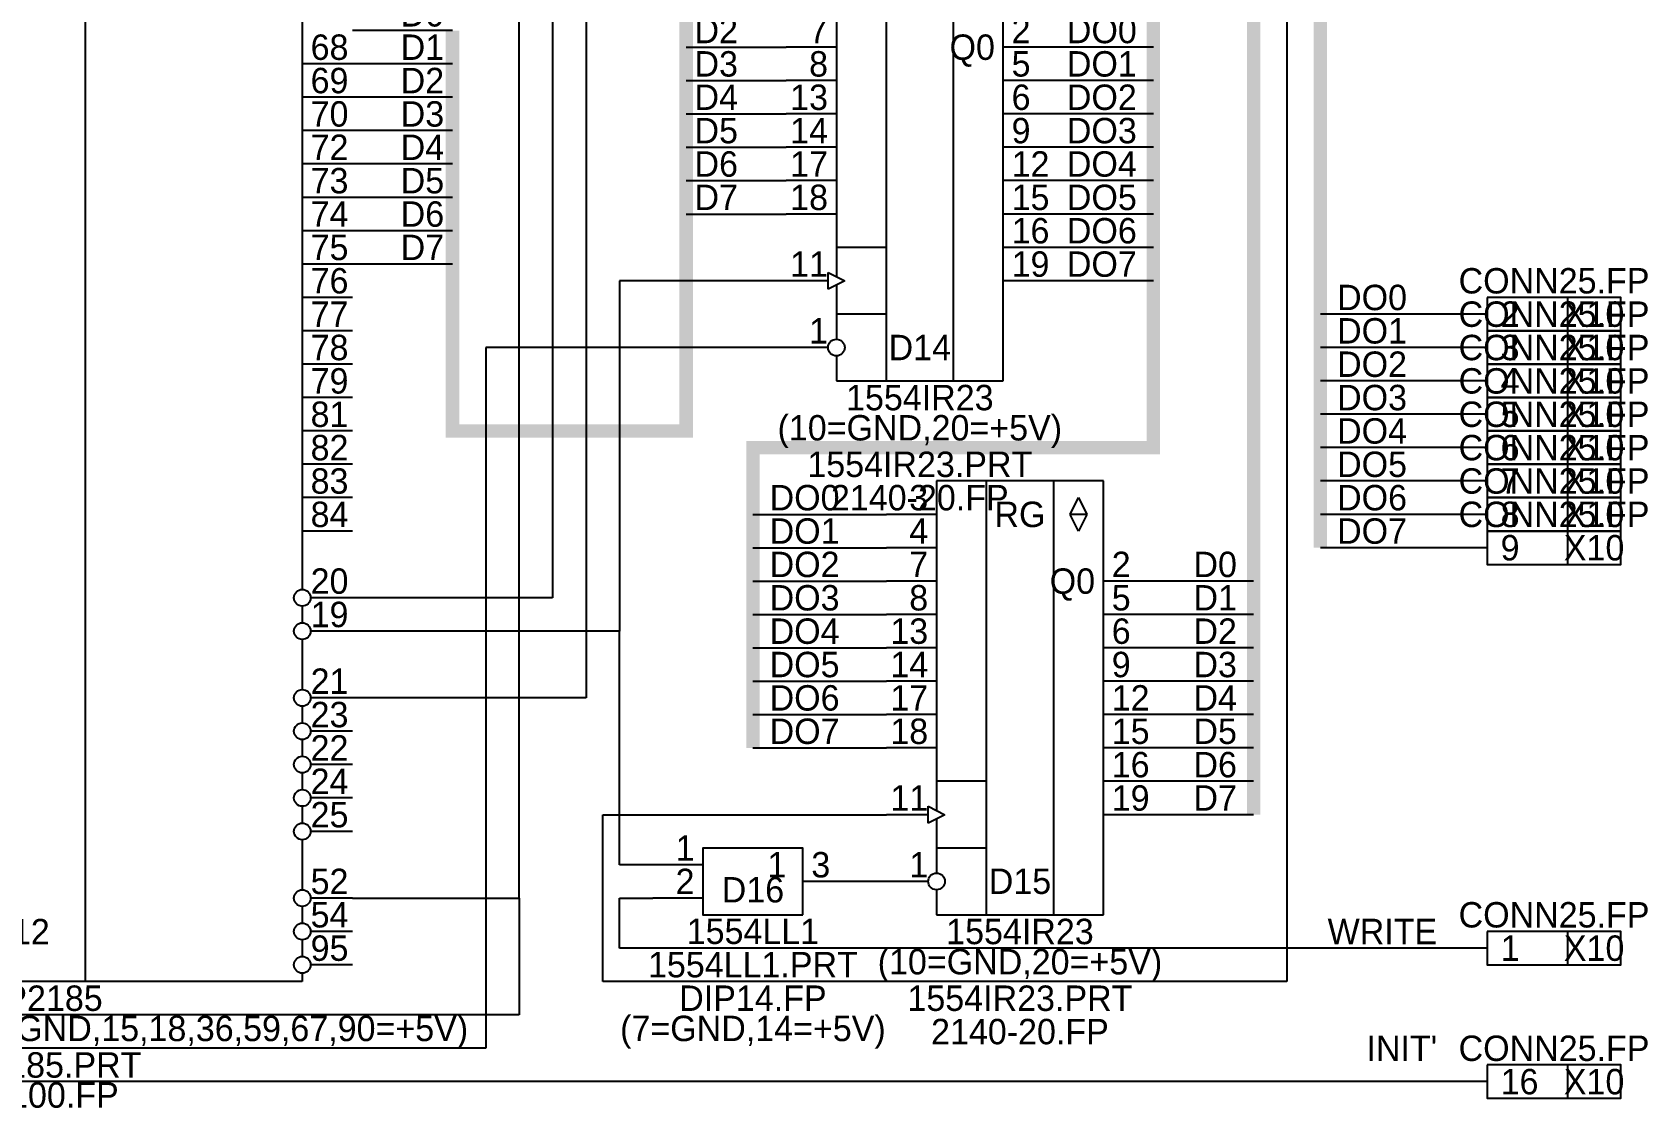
# Model space of a CAD drawing. Extents: x -58.7 to 9.4, y -27 to 10.4.
# Drawn here: x -14.79 to 9.4, y -27 to -10.78 of the extents above; entities that cross this region are included whole.
import ezdxf
from ezdxf.enums import TextEntityAlignment as Align

# ---------------------------------------------------------------- set-up
doc = ezdxf.new("R2010")
doc.units = 0
doc.layers.get('0').update_dxf_attribs({"color": 1, "linetype": 'CONTINUOUS'})
for name, color, linetype in [('ATTR', 6, 'CONTINUOUS'), ('BUS', 1, 'CONTINUOUS'), ('DEVICE', 5, 'CONTINUOUS'), ('GATE', 2, 'CONTINUOUS'), ('NETNAM', 4, 'CONTINUOUS'), ('PINNAM', 6, 'CONTINUOUS'), ('PINNUM', 1, 'CONTINUOUS'), ('REFDES', 2, 'CONTINUOUS'), ('WIRES', 1, 'CONTINUOUS')]:
    doc.layers.add(name, color=color, linetype=linetype)

# ---------------------------------------------------------------- blocks, each defined once
blk = doc.blocks.new('DO2')
at = {"layer": 'WIRES', "linetype": 'CONTINUOUS'}
for p, q in [((2, -12), (0.5, -12)), ((6.5, -16), (4.5, -16)), ((-4, -19), (-2, -19))]:
    blk.add_line(p, q, dxfattribs=at)
at = {"flags": 9}
blk.add_attdef('OBJECT', (0, 0), '', height=0.025, dxfattribs=at)
at = {"layer": 'NETNAM'}
blk.add_text('DO2', height=0.381, dxfattribs=at).set_placement((1.75, -11.75), align=Align.MIDDLE_RIGHT)
for p in [(4.75, -15.75), (-3.75, -18.75)]:
    blk.add_text('DO2', height=0.381, dxfattribs=at).set_placement(p, align=Align.MIDDLE_LEFT)
blk = doc.blocks.new('DO3')
at = {"layer": 'WIRES', "linetype": 'CONTINUOUS'}
for p, q in [((2, -12.5), (0.5, -12.5)), ((6.5, -16.5), (4.5, -16.5)), ((-4, -19.5), (-2, -19.5))]:
    blk.add_line(p, q, dxfattribs=at)
at = {"flags": 9}
blk.add_attdef('OBJECT', (0, 0), '', height=0.025, dxfattribs=at)
at = {"layer": 'NETNAM'}
blk.add_text('DO3', height=0.381, dxfattribs=at).set_placement((1.75, -12.25), align=Align.MIDDLE_RIGHT)
for p in [(4.75, -16.25), (-3.75, -19.25)]:
    blk.add_text('DO3', height=0.381, dxfattribs=at).set_placement(p, align=Align.MIDDLE_LEFT)
blk = doc.blocks.new('DO1')
at = {"layer": 'WIRES', "linetype": 'CONTINUOUS'}
for p, q in [((2, -11.5), (0.5, -11.5)), ((6.5, -15.5), (4.5, -15.5)), ((-4, -18.5), (-2, -18.5))]:
    blk.add_line(p, q, dxfattribs=at)
at = {"flags": 9}
blk.add_attdef('OBJECT', (0, 0), '', height=0.025, dxfattribs=at)
at = {"layer": 'NETNAM'}
blk.add_text('DO1', height=0.381, dxfattribs=at).set_placement((1.75, -11.25), align=Align.MIDDLE_RIGHT)
for p in [(4.75, -15.25), (-3.75, -18.25)]:
    blk.add_text('DO1', height=0.381, dxfattribs=at).set_placement(p, align=Align.MIDDLE_LEFT)
blk = doc.blocks.new('UN00000148')
at = {"layer": 'WIRES', "linetype": 'CONTINUOUS'}
for p, q in [((-27, -12.75), (-27, -8.25)), ((-27, -8.25), (-20, -8.25)), ((-26, -12.75), (-27, -12.75)), ((-27, -18.75), (-27, -12.75)), ((-3.5, -15.5), (-8, -15.5)), ((-8, -15.5), (-8, -26)), ((-22, -18.75), (-27, -18.75)), ((-22, -26), (-22, -18.75)), ((-8, -26), (-22, -26))]:
    blk.add_line(p, q, dxfattribs=at)
at = {"flags": 9}
blk.add_attdef('OBJECT', (0, 0), '', height=0.025, dxfattribs=at)
blk = doc.blocks.new('UN00000167')
at = {"layer": 'WIRES', "linetype": 'CONTINUOUS'}
blk.add_line((-2, -23.5), (-2.5, -23.5), dxfattribs=at)
at = {"flags": 9}
blk.add_attdef('OBJECT', (0, 0), '', height=0.025, dxfattribs=at)
blk = doc.blocks.new('D1')
at = {"layer": 'WIRES', "linetype": 'CONTINUOUS'}
for p, q in [((3.5, -0.75), (2.25, -0.75)), ((-5, -10.5), (-3.5, -10.5)), ((-8.5, -11.25), (-10, -11.25)), ((3.5, -19.5), (2, -19.5))]:
    blk.add_line(p, q, dxfattribs=at)
at = {"flags": 9}
blk.add_attdef('OBJECT', (0, 0), '', height=0.025, dxfattribs=at)
at = {"layer": 'NETNAM'}
for p in [(3.375, -0.5), (-8.625, -11), (3.25, -19.25)]:
    blk.add_text('D1', height=0.381, dxfattribs=at).set_placement(p, align=Align.MIDDLE_RIGHT)
blk.add_text('D1', height=0.381, dxfattribs=at).set_placement((-4.875, -10.25), align=Align.MIDDLE_LEFT)
blk = doc.blocks.new('INIT_')
at = {"layer": 'WIRES', "linetype": 'CONTINUOUS'}
blk.add_line((6.5, -26.5), (-26.75, -26.5), dxfattribs=at)
at = {"flags": 9}
blk.add_attdef('OBJECT', (0, 0), '', height=0.025, dxfattribs=at)
at = {"layer": 'NETNAM'}
blk.add_text("INIT'", height=0.381, dxfattribs=at).set_placement((6.25, -26), align=Align.MIDDLE_RIGHT)
blk = doc.blocks.new('DO7')
at = {"layer": 'WIRES', "linetype": 'CONTINUOUS'}
for p, q in [((2, -14.5), (0.5, -14.5)), ((6.5, -18.5), (4.5, -18.5)), ((-4, -21.5), (-2, -21.5))]:
    blk.add_line(p, q, dxfattribs=at)
at = {"flags": 9}
blk.add_attdef('OBJECT', (0, 0), '', height=0.025, dxfattribs=at)
at = {"layer": 'NETNAM'}
blk.add_text('DO7', height=0.381, dxfattribs=at).set_placement((1.75, -14.25), align=Align.MIDDLE_RIGHT)
for p in [(4.75, -18.25), (-3.75, -21.25)]:
    blk.add_text('DO7', height=0.381, dxfattribs=at).set_placement(p, align=Align.MIDDLE_LEFT)
blk = doc.blocks.new('DO6')
at = {"layer": 'WIRES', "linetype": 'CONTINUOUS'}
for p, q in [((2, -14), (0.5, -14)), ((6.5, -18), (4.5, -18)), ((-4, -21), (-2, -21))]:
    blk.add_line(p, q, dxfattribs=at)
at = {"flags": 9}
blk.add_attdef('OBJECT', (0, 0), '', height=0.025, dxfattribs=at)
at = {"layer": 'NETNAM'}
blk.add_text('DO6', height=0.381, dxfattribs=at).set_placement((1.75, -13.75), align=Align.MIDDLE_RIGHT)
for p in [(4.75, -17.75), (-3.75, -20.75)]:
    blk.add_text('DO6', height=0.381, dxfattribs=at).set_placement(p, align=Align.MIDDLE_LEFT)
blk = doc.blocks.new('DO5')
at = {"layer": 'WIRES', "linetype": 'CONTINUOUS'}
for p, q in [((2, -13.5), (0.5, -13.5)), ((6.5, -17.5), (4.5, -17.5)), ((-4, -20.5), (-2, -20.5))]:
    blk.add_line(p, q, dxfattribs=at)
at = {"flags": 9}
blk.add_attdef('OBJECT', (0, 0), '', height=0.025, dxfattribs=at)
at = {"layer": 'NETNAM'}
blk.add_text('DO5', height=0.381, dxfattribs=at).set_placement((1.75, -13.25), align=Align.MIDDLE_RIGHT)
for p in [(4.75, -17.25), (-3.75, -20.25)]:
    blk.add_text('DO5', height=0.381, dxfattribs=at).set_placement(p, align=Align.MIDDLE_LEFT)
blk = doc.blocks.new('DO4')
at = {"layer": 'WIRES', "linetype": 'CONTINUOUS'}
for p, q in [((2, -13), (0.5, -13)), ((6.5, -17), (4.5, -17)), ((-4, -20), (-2, -20))]:
    blk.add_line(p, q, dxfattribs=at)
at = {"flags": 9}
blk.add_attdef('OBJECT', (0, 0), '', height=0.025, dxfattribs=at)
at = {"layer": 'NETNAM'}
blk.add_text('DO4', height=0.381, dxfattribs=at).set_placement((1.75, -12.75), align=Align.MIDDLE_RIGHT)
for p in [(4.75, -16.75), (-3.75, -19.75)]:
    blk.add_text('DO4', height=0.381, dxfattribs=at).set_placement(p, align=Align.MIDDLE_LEFT)
blk = doc.blocks.new('D0')
at = {"layer": 'WIRES', "linetype": 'CONTINUOUS'}
for p, q in [((3.5, -0.25), (2.25, -0.25)), ((-5, -10), (-3.5, -10)), ((-8.5, -10.75), (-10, -10.75)), ((3.5, -19), (2, -19))]:
    blk.add_line(p, q, dxfattribs=at)
at = {"flags": 9}
blk.add_attdef('OBJECT', (0, 0), '', height=0.025, dxfattribs=at)
at = {"layer": 'NETNAM'}
for p in [(3.375, 0), (-8.625, -10.5), (3.25, -18.75)]:
    blk.add_text('D0', height=0.381, dxfattribs=at).set_placement(p, align=Align.MIDDLE_RIGHT)
blk.add_text('D0', height=0.381, dxfattribs=at).set_placement((-4.875, -9.75), align=Align.MIDDLE_LEFT)
blk = doc.blocks.new('WRITE')
at = {"layer": 'WIRES', "linetype": 'CONTINUOUS'}
for p, q in [((-6, -24.5), (-6, -23.75)), ((-6, -23.75), (-5.5, -23.75)), ((6.5, -24.5), (-6, -24.5))]:
    blk.add_line(p, q, dxfattribs=at)
at = {"flags": 9}
blk.add_attdef('OBJECT', (0, 0), '', height=0.025, dxfattribs=at)
at = {"layer": 'NETNAM'}
blk.add_text('WRITE', height=0.381, dxfattribs=at).set_placement((6.25, -24.25), align=Align.MIDDLE_RIGHT)
blk = doc.blocks.new('UN00000041')
at = {"layer": 'WIRES', "linetype": 'CONTINUOUS'}
for p, q in [((-20.5, -6.25), (-20.5, -3.25)), ((-20.5, -3.25), (-20, -3.25)), ((-20, -6.25), (-20.5, -6.25)), ((-20.5, -17.75), (-20.5, -6.25)), ((-7.5, -23.75), (-7.5, -6.25)), ((-7.5, -6.25), (-4.25, -6.25)), ((-28, -17.25), (-27.5, -17.25)), ((-27.5, -17.25), (-27.5, -17.75)), ((-27.5, -17.75), (-20.5, -17.75)), ((-20.5, -18.75), (-20.5, -17.75)), ((-20, -18.75), (-20.5, -18.75)), ((-20.5, -25.5), (-20.5, -18.75)), ((-10, -23.75), (-7.5, -23.75)), ((-7.5, -23.75), (-7.5, -25.5)), ((-7.5, -25.5), (-20.5, -25.5))]:
    blk.add_line(p, q, dxfattribs=at)
at = {"flags": 9}
blk.add_attdef('OBJECT', (0, 0), '', height=0.025, dxfattribs=at)
blk = doc.blocks.new('UN00000157')
at = {"layer": 'WIRES', "linetype": 'CONTINUOUS'}
for p, q in [((-3.5, -14.5), (-6, -14.5)), ((-6, -14.5), (-6, -19.75)), ((-6, -19.75), (-10, -19.75)), ((-6, -23.25), (-6, -19.75)), ((-5.5, -23.25), (-6, -23.25))]:
    blk.add_line(p, q, dxfattribs=at)
at = {"flags": 9}
blk.add_attdef('OBJECT', (0, 0), '', height=0.025, dxfattribs=at)
blk = doc.blocks.new('UN00000017')
at = {"layer": 'WIRES', "linetype": 'CONTINUOUS'}
for p, q in [((-4.25, -7.25), (-6.5, -7.25)), ((-6.5, -7.25), (-6.5, -20.75)), ((-6.5, -20.75), (-10, -20.75))]:
    blk.add_line(p, q, dxfattribs=at)
at = {"flags": 9}
blk.add_attdef('OBJECT', (0, 0), '', height=0.025, dxfattribs=at)
blk = doc.blocks.new('D3')
at = {"layer": 'WIRES', "linetype": 'CONTINUOUS'}
for p, q in [((3.5, -1.75), (2.25, -1.75)), ((-5, -11.5), (-3.5, -11.5)), ((-8.5, -12.25), (-10, -12.25)), ((3.5, -20.5), (2, -20.5))]:
    blk.add_line(p, q, dxfattribs=at)
at = {"flags": 9}
blk.add_attdef('OBJECT', (0, 0), '', height=0.025, dxfattribs=at)
at = {"layer": 'NETNAM'}
for p in [(3.375, -1.5), (-8.625, -12), (3.25, -20.25)]:
    blk.add_text('D3', height=0.381, dxfattribs=at).set_placement(p, align=Align.MIDDLE_RIGHT)
blk.add_text('D3', height=0.381, dxfattribs=at).set_placement((-4.875, -11.25), align=Align.MIDDLE_LEFT)
blk = doc.blocks.new('UN00000000')
at = {"layer": 'WIRES', "linetype": 'CONTINUOUS'}
for p, q in [((-4.25, -6.75), (-7, -6.75)), ((-7, -6.75), (-7, -19.25)), ((-7, -19.25), (-10, -19.25))]:
    blk.add_line(p, q, dxfattribs=at)
at = {"flags": 9}
blk.add_attdef('OBJECT', (0, 0), '', height=0.025, dxfattribs=at)
blk = doc.blocks.new('D2')
at = {"layer": 'WIRES', "linetype": 'CONTINUOUS'}
for p, q in [((3.5, -1.25), (2.25, -1.25)), ((-5, -11), (-3.5, -11)), ((-8.5, -11.75), (-10, -11.75)), ((3.5, -20), (2, -20))]:
    blk.add_line(p, q, dxfattribs=at)
at = {"flags": 9}
blk.add_attdef('OBJECT', (0, 0), '', height=0.025, dxfattribs=at)
at = {"layer": 'NETNAM'}
for p in [(3.375, -1), (-8.625, -11.5), (3.25, -19.75)]:
    blk.add_text('D2', height=0.381, dxfattribs=at).set_placement(p, align=Align.MIDDLE_RIGHT)
blk.add_text('D2', height=0.381, dxfattribs=at).set_placement((-4.875, -10.75), align=Align.MIDDLE_LEFT)
blk = doc.blocks.new('DSTRB')
at = {"layer": 'WIRES', "linetype": 'CONTINUOUS'}
for p, q in [((4, 8.25), (4, -25)), ((-6.25, -25), (-6.25, -22.5)), ((-6.25, -22.5), (-2, -22.5)), ((4, -25), (-6.25, -25))]:
    blk.add_line(p, q, dxfattribs=at)
at = {"flags": 9}
blk.add_attdef('OBJECT', (0, 0), '', height=0.025, dxfattribs=at)
blk = doc.blocks.new('D7')
at = {"layer": 'WIRES', "linetype": 'CONTINUOUS'}
for p, q in [((3.5, -3.75), (2.25, -3.75)), ((-5, -13.5), (-3.5, -13.5)), ((-8.5, -14.25), (-10, -14.25)), ((3.5, -22.5), (2, -22.5))]:
    blk.add_line(p, q, dxfattribs=at)
at = {"flags": 9}
blk.add_attdef('OBJECT', (0, 0), '', height=0.025, dxfattribs=at)
at = {"layer": 'NETNAM'}
for p in [(3.375, -3.5), (-8.625, -14), (3.25, -22.25)]:
    blk.add_text('D7', height=0.381, dxfattribs=at).set_placement(p, align=Align.MIDDLE_RIGHT)
blk.add_text('D7', height=0.381, dxfattribs=at).set_placement((-4.875, -13.25), align=Align.MIDDLE_LEFT)
blk = doc.blocks.new('D6')
at = {"layer": 'WIRES', "linetype": 'CONTINUOUS'}
for p, q in [((3.5, -3.25), (2.25, -3.25)), ((-5, -13), (-3.5, -13)), ((-8.5, -13.75), (-10, -13.75)), ((3.5, -22), (2, -22))]:
    blk.add_line(p, q, dxfattribs=at)
at = {"flags": 9}
blk.add_attdef('OBJECT', (0, 0), '', height=0.025, dxfattribs=at)
at = {"layer": 'NETNAM'}
for p in [(3.375, -3), (-8.625, -13.5), (3.25, -21.75)]:
    blk.add_text('D6', height=0.381, dxfattribs=at).set_placement(p, align=Align.MIDDLE_RIGHT)
blk.add_text('D6', height=0.381, dxfattribs=at).set_placement((-4.875, -12.75), align=Align.MIDDLE_LEFT)
blk = doc.blocks.new('D5')
at = {"layer": 'WIRES', "linetype": 'CONTINUOUS'}
for p, q in [((3.5, -2.75), (2.25, -2.75)), ((-5, -12.5), (-3.5, -12.5)), ((-8.5, -13.25), (-10, -13.25)), ((3.5, -21.5), (2, -21.5))]:
    blk.add_line(p, q, dxfattribs=at)
at = {"flags": 9}
blk.add_attdef('OBJECT', (0, 0), '', height=0.025, dxfattribs=at)
at = {"layer": 'NETNAM'}
for p in [(3.375, -2.5), (-8.625, -13), (3.25, -21.25)]:
    blk.add_text('D5', height=0.381, dxfattribs=at).set_placement(p, align=Align.MIDDLE_RIGHT)
blk.add_text('D5', height=0.381, dxfattribs=at).set_placement((-4.875, -12.25), align=Align.MIDDLE_LEFT)
blk = doc.blocks.new('D4')
at = {"layer": 'WIRES', "linetype": 'CONTINUOUS'}
for p, q in [((3.5, -2.25), (2.25, -2.25)), ((-5, -12), (-3.5, -12)), ((-8.5, -12.75), (-10, -12.75)), ((3.5, -21), (2, -21))]:
    blk.add_line(p, q, dxfattribs=at)
at = {"flags": 9}
blk.add_attdef('OBJECT', (0, 0), '', height=0.025, dxfattribs=at)
at = {"layer": 'NETNAM'}
for p in [(3.375, -2), (-8.625, -12.5), (3.25, -20.75)]:
    blk.add_text('D4', height=0.381, dxfattribs=at).set_placement(p, align=Align.MIDDLE_RIGHT)
blk.add_text('D4', height=0.381, dxfattribs=at).set_placement((-4.875, -11.75), align=Align.MIDDLE_LEFT)
blk = doc.blocks.new('DO0')
at = {"layer": 'WIRES', "linetype": 'CONTINUOUS'}
for p, q in [((2, -11), (0.5, -11)), ((6.5, -15), (4.5, -15)), ((-4, -18), (-2, -18))]:
    blk.add_line(p, q, dxfattribs=at)
at = {"flags": 9}
blk.add_attdef('OBJECT', (0, 0), '', height=0.025, dxfattribs=at)
at = {"layer": 'NETNAM'}
blk.add_text('DO0', height=0.381, dxfattribs=at).set_placement((1.75, -10.75), align=Align.MIDDLE_RIGHT)
for p in [(4.75, -14.75), (-3.75, -17.75)]:
    blk.add_text('DO0', height=0.381, dxfattribs=at).set_placement(p, align=Align.MIDDLE_LEFT)
blk = doc.blocks.new('1554ll1_T', base_point=(0, 0.75))
at = {"layer": 'GATE', "linetype": 'CONTINUOUS'}
for p, q in [((0.75, 0.75), (0, 0.75)), ((3, 0.5), (2.25, 0.5)), ((0.75, 0.25), (0, 0.25))]:
    blk.add_line(p, q, dxfattribs=at)
blk.add_lwpolyline([(2.25, 0), (2.25, 1), (0.75, 1), (0.75, 0)], close=True, dxfattribs=at)
at = {"flags": 9}
blk.add_attdef('OBJECT', (0, 0), '', height=0.025, dxfattribs=at)
blk = doc.blocks.new('conn25_T', base_point=(2.5, 0.25))
at = {"layer": 'GATE', "linetype": 'CONTINUOUS'}
for p, q in [((0.8, 0), (0.8, 0.5)), ((2, 0.25), (2.5, 0.25))]:
    blk.add_line(p, q, dxfattribs=at)
blk.add_lwpolyline([(2, 0), (2, 0.5), (0, 0.5), (0, 0)], close=True, dxfattribs=at)
at = {"flags": 9}
blk.add_attdef('OBJECT', (0, 0), '', height=0.025, dxfattribs=at)
blk = doc.blocks.new('1554ir23_T', base_point=(0, 6))
at = {"layer": 'GATE', "linetype": 'CONTINUOUS'}
for p, q in [((3.25, 6.5), (0.75, 6.5)), ((0.75, 6.5), (0.75, 1.562)), ((1.5, 0), (1.5, 6.5)), ((2.5, 6.5), (2.5, 0)), ((3.25, 0), (3.25, 6.5)), ((2.75, 6), (2.875, 6.25)), ((2.875, 6.25), (3, 6)), ((0.75, 6), (0, 6)), ((3, 6), (2.75, 6)), ((2.875, 5.75), (2.75, 6)), ((3, 6), (2.875, 5.75)), ((0.75, 5.5), (0, 5.5)), ((0.75, 5), (0, 5)), ((4, 5), (3.25, 5)), ((0.75, 4.5), (0, 4.5)), ((4, 4.5), (3.25, 4.5)), ((0.75, 4), (0, 4)), ((4, 4), (3.25, 4)), ((0.75, 3.5), (0, 3.5)), ((4, 3.5), (3.25, 3.5)), ((0.75, 3), (0, 3)), ((4, 3), (3.25, 3)), ((0.75, 2.5), (0, 2.5)), ((4, 2.5), (3.25, 2.5)), ((1.5, 2), (0.75, 2)), ((4, 2), (3.25, 2)), ((0.625, 1.5), (0, 1.5)), ((0.625, 1.625), (0.875, 1.5)), ((0.625, 1.375), (0.625, 1.625)), ((0.875, 1.5), (0.625, 1.375)), ((4, 1.5), (3.25, 1.5)), ((0.75, 1.438), (0.75, 0.625)), ((1.5, 1), (0.75, 1)), ((0.625, 0.5), (0, 0.5)), ((0.75, 0.375), (0.75, 0)), ((0.75, 0), (3.25, 0))]:
    blk.add_line(p, q, dxfattribs=at)
blk.add_circle((0.75, 0.5), 0.125, dxfattribs=at)
at = {"flags": 9}
blk.add_attdef('OBJECT', (0, 0), '', height=0.025, dxfattribs=at)
blk = doc.blocks.new('adsp2185_T', base_point=(0, 23.75))
at = {"layer": 'GATE', "linetype": 'CONTINUOUS'}
for p, q in [((6, 26), (6, 0)), ((9.25, 26), (9.25, 5.875)), ((10, 13.75), (9.25, 13.75)), ((10, 13.25), (9.25, 13.25)), ((10, 12.75), (9.25, 12.75)), ((10, 12.25), (9.25, 12.25)), ((10, 11.75), (9.25, 11.75)), ((10, 11.25), (9.25, 11.25)), ((10, 10.75), (9.25, 10.75)), ((10, 10.25), (9.25, 10.25)), ((10, 9.75), (9.25, 9.75)), ((10, 9.25), (9.25, 9.25)), ((10, 8.75), (9.25, 8.75)), ((10, 8.25), (9.25, 8.25)), ((10, 7.75), (9.25, 7.75)), ((10, 7.25), (9.25, 7.25)), ((10, 6.75), (9.25, 6.75)), ((9.25, 5.625), (9.25, 5.375)), ((10, 5.75), (9.375, 5.75)), ((9.25, 5.125), (9.25, 4.375)), ((10, 5.25), (9.375, 5.25)), ((9.25, 4.125), (9.25, 3.875)), ((10, 4.25), (9.375, 4.25)), ((10, 3.75), (9.375, 3.75)), ((9.25, 3.625), (9.25, 3.375)), ((10, 3.25), (9.375, 3.25)), ((9.25, 3.125), (9.25, 2.875)), ((10, 2.75), (9.375, 2.75)), ((9.25, 2.625), (9.25, 2.375)), ((10, 2.25), (9.375, 2.25)), ((9.25, 2.125), (9.25, 1.375)), ((10, 1.25), (9.375, 1.25)), ((9.25, 1.125), (9.25, 0.875)), ((10, 0.75), (9.375, 0.75)), ((9.25, 0.625), (9.25, 0.375)), ((10, 0.25), (9.375, 0.25)), ((9.25, 0), (0.75, 0)), ((9.25, 0.125), (9.25, 0))]:
    blk.add_line(p, q, dxfattribs=at)
for centre in [(9.25, 5.75), (9.25, 5.25), (9.25, 4.25), (9.25, 3.75), (9.25, 3.25), (9.25, 2.75), (9.25, 2.25), (9.25, 1.25), (9.25, 0.75), (9.25, 0.25)]:
    blk.add_circle(centre, 0.125, dxfattribs=at)
at = {"flags": 9}
blk.add_attdef('OBJECT', (0, 0), '', height=0.025, dxfattribs=at)

msp = doc.modelspace()

# ---------------------------------------------------------------- linework, layer by layer
at = {"layer": 'BUS', "linetype": 'CONTINUOUS', "const_width": 0.2}
for points in [[(3.5, -0.25), (3.5, -8.5), (-5, -8.5), (-5, -16.75), (-8.5, -16.75), (-8.5, -10.75)], [(3.5, -22.5), (3.5, -8.5)], [(4.5, -18.5), (4.5, -10.5), (2, -10.5), (2, -17), (-4, -17), (-4, -21.5)]]:
    msp.add_lwpolyline(points, dxfattribs=at)

# ---------------------------------------------------------------- block references
for name in ['DSTRB', 'D0', 'D1', 'D2', 'D3', 'D4', 'D5', 'D6', 'UN00000041', 'D7', 'UN00000000', 'UN00000017', 'UN00000148', 'DO0', 'DO1', 'DO2', 'DO3', 'DO4', 'DO5', 'DO6', 'DO7', 'UN00000157', 'UN00000167', 'WRITE', 'INIT_']:
    msp.add_blockref(name, (0, 0))
ref = msp.add_blockref('adsp2185_T', (-20, -1.25))
ref.add_attrib('Pin_Name', '95', dxfattribs={"layer": 'PINNUM', "height": 0.381, "flags": 8}).set_placement((-10.625, -24.5), align=Align.MIDDLE_LEFT)
ref.add_attrib('Pin_Name', '54', dxfattribs={"layer": 'PINNUM', "height": 0.381, "flags": 8}).set_placement((-10.625, -24), align=Align.MIDDLE_LEFT)
ref.add_attrib('Pin_Name', '52', dxfattribs={"layer": 'PINNUM', "height": 0.381, "flags": 8}).set_placement((-10.625, -23.5), align=Align.MIDDLE_LEFT)
ref.add_attrib('Pin_Name', '25', dxfattribs={"layer": 'PINNUM', "height": 0.381, "flags": 8}).set_placement((-10.625, -22.5), align=Align.MIDDLE_LEFT)
ref.add_attrib('Pin_Name', '24', dxfattribs={"layer": 'PINNUM', "height": 0.381, "flags": 8}).set_placement((-10.625, -22), align=Align.MIDDLE_LEFT)
ref.add_attrib('Pin_Name', '22', dxfattribs={"layer": 'PINNUM', "height": 0.381, "flags": 8}).set_placement((-10.625, -21.5), align=Align.MIDDLE_LEFT)
ref.add_attrib('Pin_Name', '23', dxfattribs={"layer": 'PINNUM', "height": 0.381, "flags": 8}).set_placement((-10.625, -21), align=Align.MIDDLE_LEFT)
ref.add_attrib('Pin_Name', '21', dxfattribs={"layer": 'PINNUM', "height": 0.381, "flags": 8}).set_placement((-10.625, -20.5), align=Align.MIDDLE_LEFT)
ref.add_attrib('Pin_Name', '19', dxfattribs={"layer": 'PINNUM', "height": 0.381, "flags": 8}).set_placement((-10.625, -19.5), align=Align.MIDDLE_LEFT)
ref.add_attrib('Pin_Name', '20', dxfattribs={"layer": 'PINNUM', "height": 0.381, "flags": 8}).set_placement((-10.625, -19), align=Align.MIDDLE_LEFT)
ref.add_attrib('Pin_Name', '84', dxfattribs={"layer": 'PINNUM', "height": 0.381, "flags": 8}).set_placement((-10.625, -18), align=Align.MIDDLE_LEFT)
ref.add_attrib('Pin_Name', '83', dxfattribs={"layer": 'PINNUM', "height": 0.381, "flags": 8}).set_placement((-10.625, -17.5), align=Align.MIDDLE_LEFT)
ref.add_attrib('Pin_Name', '82', dxfattribs={"layer": 'PINNUM', "height": 0.381, "flags": 8}).set_placement((-10.625, -17), align=Align.MIDDLE_LEFT)
ref.add_attrib('Pin_Name', '81', dxfattribs={"layer": 'PINNUM', "height": 0.381, "flags": 8}).set_placement((-10.625, -16.5), align=Align.MIDDLE_LEFT)
ref.add_attrib('Pin_Name', '79', dxfattribs={"layer": 'PINNUM', "height": 0.381, "flags": 8}).set_placement((-10.625, -16), align=Align.MIDDLE_LEFT)
ref.add_attrib('Pin_Name', '78', dxfattribs={"layer": 'PINNUM', "height": 0.381, "flags": 8}).set_placement((-10.625, -15.5), align=Align.MIDDLE_LEFT)
ref.add_attrib('Pin_Name', '77', dxfattribs={"layer": 'PINNUM', "height": 0.381, "flags": 8}).set_placement((-10.625, -15), align=Align.MIDDLE_LEFT)
ref.add_attrib('Pin_Name', '76', dxfattribs={"layer": 'PINNUM', "height": 0.381, "flags": 8}).set_placement((-10.625, -14.5), align=Align.MIDDLE_LEFT)
ref.add_attrib('Pin_Name', '75', dxfattribs={"layer": 'PINNUM', "height": 0.381, "flags": 8}).set_placement((-10.625, -14), align=Align.MIDDLE_LEFT)
ref.add_attrib('Pin_Name', '74', dxfattribs={"layer": 'PINNUM', "height": 0.381, "flags": 8}).set_placement((-10.625, -13.5), align=Align.MIDDLE_LEFT)
ref.add_attrib('Pin_Name', '73', dxfattribs={"layer": 'PINNUM', "height": 0.381, "flags": 8}).set_placement((-10.625, -13), align=Align.MIDDLE_LEFT)
ref.add_attrib('Pin_Name', '72', dxfattribs={"layer": 'PINNUM', "height": 0.381, "flags": 8}).set_placement((-10.625, -12.5), align=Align.MIDDLE_LEFT)
ref.add_attrib('Pin_Name', '70', dxfattribs={"layer": 'PINNUM', "height": 0.381, "flags": 8}).set_placement((-10.625, -12), align=Align.MIDDLE_LEFT)
ref.add_attrib('Pin_Name', '69', dxfattribs={"layer": 'PINNUM', "height": 0.381, "flags": 8}).set_placement((-10.625, -11.5), align=Align.MIDDLE_LEFT)
ref.add_attrib('Pin_Name', '68', dxfattribs={"layer": 'PINNUM', "height": 0.381, "flags": 8}).set_placement((-10.625, -11), align=Align.MIDDLE_LEFT)
ref.add_attrib('RefDes', 'D12', dxfattribs={"layer": 'REFDES', "height": 0.381, "flags": 8}).set_placement((-15, -24.25), align=Align.MIDDLE)
ref.add_attrib('SPP1', 'ADSP2185', dxfattribs={"layer": 'DEVICE', "height": 0.381, "flags": 8}).set_placement((-15, -25.25), align=Align.MIDDLE)
ref.add_attrib('PRT', 'ADSP2185.PRT', dxfattribs={"layer": 'ATTR', "height": 0.381, "flags": 8}).set_placement((-15, -26.25), align=Align.MIDDLE)
ref.add_attrib('FP', 'TQFP100.FP', dxfattribs={"layer": 'ATTR', "height": 0.381, "flags": 8}).set_placement((-15, -26.75), align=Align.MIDDLE)
ref.add_attrib('PWGD', '(12,17,28,41,60,66,71,80,92=GND,15,18,36,59,67,90=+5V)', dxfattribs={"layer": 'ATTR', "height": 0.381, "flags": 8}).set_placement((-15, -25.75), align=Align.MIDDLE)
ref = msp.add_blockref('1554ir23_T', (-3.5, -10))
ref.add_attrib('TEXT', 'Q0', dxfattribs={"layer": 'PINNAM', "height": 0.381, "flags": 8}).set_placement((-0.375, -11), align=Align.MIDDLE_RIGHT)
ref.add_attrib('TEXT', 'RG', dxfattribs={"layer": 'GATE', "height": 0.381, "flags": 8}).set_placement((-1.5, -10), align=Align.MIDDLE)
ref.add_attrib('Pin_Name', '1', dxfattribs={"layer": 'PINNUM', "height": 0.381, "flags": 8}).set_placement((-2.875, -15.25), align=Align.MIDDLE_RIGHT)
ref.add_attrib('Pin_Name', '11', dxfattribs={"layer": 'PINNUM', "height": 0.381, "flags": 8}).set_placement((-2.875, -14.25), align=Align.MIDDLE_RIGHT)
ref.add_attrib('Pin_Name', '18', dxfattribs={"layer": 'PINNUM', "height": 0.381, "flags": 8}).set_placement((-2.875, -13.25), align=Align.MIDDLE_RIGHT)
ref.add_attrib('Pin_Name', '17', dxfattribs={"layer": 'PINNUM', "height": 0.381, "flags": 8}).set_placement((-2.875, -12.75), align=Align.MIDDLE_RIGHT)
ref.add_attrib('Pin_Name', '14', dxfattribs={"layer": 'PINNUM', "height": 0.381, "flags": 8}).set_placement((-2.875, -12.25), align=Align.MIDDLE_RIGHT)
ref.add_attrib('Pin_Name', '13', dxfattribs={"layer": 'PINNUM', "height": 0.381, "flags": 8}).set_placement((-2.875, -11.75), align=Align.MIDDLE_RIGHT)
ref.add_attrib('Pin_Name', '8', dxfattribs={"layer": 'PINNUM', "height": 0.381, "flags": 8}).set_placement((-2.875, -11.25), align=Align.MIDDLE_RIGHT)
ref.add_attrib('Pin_Name', '7', dxfattribs={"layer": 'PINNUM', "height": 0.381, "flags": 8}).set_placement((-2.875, -10.75), align=Align.MIDDLE_RIGHT)
ref.add_attrib('Pin_Name', '4', dxfattribs={"layer": 'PINNUM', "height": 0.381, "flags": 8}).set_placement((-2.875, -10.25), align=Align.MIDDLE_RIGHT)
ref.add_attrib('Pin_Name', '3', dxfattribs={"layer": 'PINNUM', "height": 0.381, "flags": 8}).set_placement((-2.875, -9.75), align=Align.MIDDLE_RIGHT)
ref.add_attrib('Pin_Name', '19', dxfattribs={"layer": 'PINNUM', "height": 0.381, "flags": 8}).set_placement((-0.125, -14.25), align=Align.MIDDLE_LEFT)
ref.add_attrib('Pin_Name', '16', dxfattribs={"layer": 'PINNUM', "height": 0.381, "flags": 8}).set_placement((-0.125, -13.75), align=Align.MIDDLE_LEFT)
ref.add_attrib('Pin_Name', '15', dxfattribs={"layer": 'PINNUM', "height": 0.381, "flags": 8}).set_placement((-0.125, -13.25), align=Align.MIDDLE_LEFT)
ref.add_attrib('Pin_Name', '12', dxfattribs={"layer": 'PINNUM', "height": 0.381, "flags": 8}).set_placement((-0.125, -12.75), align=Align.MIDDLE_LEFT)
ref.add_attrib('Pin_Name', '9', dxfattribs={"layer": 'PINNUM', "height": 0.381, "flags": 8}).set_placement((-0.125, -12.25), align=Align.MIDDLE_LEFT)
ref.add_attrib('Pin_Name', '6', dxfattribs={"layer": 'PINNUM', "height": 0.381, "flags": 8}).set_placement((-0.125, -11.75), align=Align.MIDDLE_LEFT)
ref.add_attrib('Pin_Name', '5', dxfattribs={"layer": 'PINNUM', "height": 0.381, "flags": 8}).set_placement((-0.125, -11.25), align=Align.MIDDLE_LEFT)
ref.add_attrib('Pin_Name', '2', dxfattribs={"layer": 'PINNUM', "height": 0.381, "flags": 8}).set_placement((-0.125, -10.75), align=Align.MIDDLE_LEFT)
ref.add_attrib('RefDes', 'D14', dxfattribs={"layer": 'REFDES', "height": 0.381, "flags": 8}).set_placement((-1.5, -15.5), align=Align.MIDDLE)
ref.add_attrib('PWGD', '(10=GND,20=+5V)', dxfattribs={"layer": 'ATTR', "height": 0.381, "flags": 8}).set_placement((-1.5, -16.75), align=Align.MIDDLE)
ref.add_attrib('PRT', '1554IR23.PRT', dxfattribs={"layer": 'ATTR', "height": 0.381, "flags": 8}).set_placement((-1.5, -17.25), align=Align.MIDDLE)
ref.add_attrib('FP', '2140-20.FP', dxfattribs={"layer": 'ATTR', "height": 0.381, "flags": 8}).set_placement((-1.5, -17.75), align=Align.MIDDLE)
ref.add_attrib('SPP1', '1554IR23', dxfattribs={"layer": 'DEVICE', "height": 0.381, "flags": 8}).set_placement((-1.5, -16.25), align=Align.MIDDLE)
ref = msp.add_blockref('conn25_T', (6.5, -15), dxfattribs=dict(rotation=180))
ref.add_attrib('Pin_Name', '2', dxfattribs={"layer": 'PINNUM', "height": 0.381, "flags": 8}).set_placement((7.2, -15), align=Align.MIDDLE_LEFT)
ref.add_attrib('RefDes', 'X10', dxfattribs={"layer": 'REFDES', "height": 0.381, "flags": 8}).set_placement((8.6, -15), align=Align.MIDDLE)
ref.add_attrib('GFP', 'CONN25.FP', dxfattribs={"layer": 'ATTR', "height": 0.381, "flags": 8}).set_placement((8, -14.5), align=Align.MIDDLE)
ref = msp.add_blockref('conn25_T', (6.5, -15.5), dxfattribs=dict(rotation=180))
ref.add_attrib('Pin_Name', '3', dxfattribs={"layer": 'PINNUM', "height": 0.381, "flags": 8}).set_placement((7.2, -15.5), align=Align.MIDDLE_LEFT)
ref.add_attrib('RefDes', 'X10', dxfattribs={"layer": 'REFDES', "height": 0.381, "flags": 8}).set_placement((8.6, -15.5), align=Align.MIDDLE)
ref.add_attrib('GFP', 'CONN25.FP', dxfattribs={"layer": 'ATTR', "height": 0.381, "flags": 8}).set_placement((8, -15), align=Align.MIDDLE)
ref = msp.add_blockref('conn25_T', (6.5, -16), dxfattribs=dict(rotation=180))
ref.add_attrib('Pin_Name', '4', dxfattribs={"layer": 'PINNUM', "height": 0.381, "flags": 8}).set_placement((7.2, -16), align=Align.MIDDLE_LEFT)
ref.add_attrib('RefDes', 'X10', dxfattribs={"layer": 'REFDES', "height": 0.381, "flags": 8}).set_placement((8.6, -16), align=Align.MIDDLE)
ref.add_attrib('GFP', 'CONN25.FP', dxfattribs={"layer": 'ATTR', "height": 0.381, "flags": 8}).set_placement((8, -15.5), align=Align.MIDDLE)
ref = msp.add_blockref('conn25_T', (6.5, -16.5), dxfattribs=dict(rotation=180))
ref.add_attrib('Pin_Name', '5', dxfattribs={"layer": 'PINNUM', "height": 0.381, "flags": 8}).set_placement((7.2, -16.5), align=Align.MIDDLE_LEFT)
ref.add_attrib('RefDes', 'X10', dxfattribs={"layer": 'REFDES', "height": 0.381, "flags": 8}).set_placement((8.6, -16.5), align=Align.MIDDLE)
ref.add_attrib('GFP', 'CONN25.FP', dxfattribs={"layer": 'ATTR', "height": 0.381, "flags": 8}).set_placement((8, -16), align=Align.MIDDLE)
ref = msp.add_blockref('conn25_T', (6.5, -17), dxfattribs=dict(rotation=180))
ref.add_attrib('Pin_Name', '6', dxfattribs={"layer": 'PINNUM', "height": 0.381, "flags": 8}).set_placement((7.2, -17), align=Align.MIDDLE_LEFT)
ref.add_attrib('RefDes', 'X10', dxfattribs={"layer": 'REFDES', "height": 0.381, "flags": 8}).set_placement((8.6, -17), align=Align.MIDDLE)
ref.add_attrib('GFP', 'CONN25.FP', dxfattribs={"layer": 'ATTR', "height": 0.381, "flags": 8}).set_placement((8, -16.5), align=Align.MIDDLE)
ref = msp.add_blockref('conn25_T', (6.5, -17.5), dxfattribs=dict(rotation=180))
ref.add_attrib('Pin_Name', '7', dxfattribs={"layer": 'PINNUM', "height": 0.381, "flags": 8}).set_placement((7.2, -17.5), align=Align.MIDDLE_LEFT)
ref.add_attrib('RefDes', 'X10', dxfattribs={"layer": 'REFDES', "height": 0.381, "flags": 8}).set_placement((8.6, -17.5), align=Align.MIDDLE)
ref.add_attrib('GFP', 'CONN25.FP', dxfattribs={"layer": 'ATTR', "height": 0.381, "flags": 8}).set_placement((8, -17), align=Align.MIDDLE)
ref = msp.add_blockref('conn25_T', (6.5, -18), dxfattribs=dict(rotation=180))
ref.add_attrib('Pin_Name', '8', dxfattribs={"layer": 'PINNUM', "height": 0.381, "flags": 8}).set_placement((7.2, -18), align=Align.MIDDLE_LEFT)
ref.add_attrib('RefDes', 'X10', dxfattribs={"layer": 'REFDES', "height": 0.381, "flags": 8}).set_placement((8.6, -18), align=Align.MIDDLE)
ref.add_attrib('GFP', 'CONN25.FP', dxfattribs={"layer": 'ATTR', "height": 0.381, "flags": 8}).set_placement((8, -17.5), align=Align.MIDDLE)
ref = msp.add_blockref('1554ir23_T', (-2, -18))
ref.add_attrib('TEXT', 'Q0', dxfattribs={"layer": 'PINNAM', "height": 0.381, "flags": 8}).set_placement((1.125, -19), align=Align.MIDDLE_RIGHT)
ref.add_attrib('TEXT', 'RG', dxfattribs={"layer": 'GATE', "height": 0.381, "flags": 8}).set_placement((0, -18), align=Align.MIDDLE)
ref.add_attrib('Pin_Name', '1', dxfattribs={"layer": 'PINNUM', "height": 0.381, "flags": 8}).set_placement((-1.375, -23.25), align=Align.MIDDLE_RIGHT)
ref.add_attrib('Pin_Name', '11', dxfattribs={"layer": 'PINNUM', "height": 0.381, "flags": 8}).set_placement((-1.375, -22.25), align=Align.MIDDLE_RIGHT)
ref.add_attrib('Pin_Name', '18', dxfattribs={"layer": 'PINNUM', "height": 0.381, "flags": 8}).set_placement((-1.375, -21.25), align=Align.MIDDLE_RIGHT)
ref.add_attrib('Pin_Name', '17', dxfattribs={"layer": 'PINNUM', "height": 0.381, "flags": 8}).set_placement((-1.375, -20.75), align=Align.MIDDLE_RIGHT)
ref.add_attrib('Pin_Name', '14', dxfattribs={"layer": 'PINNUM', "height": 0.381, "flags": 8}).set_placement((-1.375, -20.25), align=Align.MIDDLE_RIGHT)
ref.add_attrib('Pin_Name', '13', dxfattribs={"layer": 'PINNUM', "height": 0.381, "flags": 8}).set_placement((-1.375, -19.75), align=Align.MIDDLE_RIGHT)
ref.add_attrib('Pin_Name', '8', dxfattribs={"layer": 'PINNUM', "height": 0.381, "flags": 8}).set_placement((-1.375, -19.25), align=Align.MIDDLE_RIGHT)
ref.add_attrib('Pin_Name', '7', dxfattribs={"layer": 'PINNUM', "height": 0.381, "flags": 8}).set_placement((-1.375, -18.75), align=Align.MIDDLE_RIGHT)
ref.add_attrib('Pin_Name', '4', dxfattribs={"layer": 'PINNUM', "height": 0.381, "flags": 8}).set_placement((-1.375, -18.25), align=Align.MIDDLE_RIGHT)
ref.add_attrib('Pin_Name', '3', dxfattribs={"layer": 'PINNUM', "height": 0.381, "flags": 8}).set_placement((-1.375, -17.75), align=Align.MIDDLE_RIGHT)
ref.add_attrib('Pin_Name', '19', dxfattribs={"layer": 'PINNUM', "height": 0.381, "flags": 8}).set_placement((1.375, -22.25), align=Align.MIDDLE_LEFT)
ref.add_attrib('Pin_Name', '16', dxfattribs={"layer": 'PINNUM', "height": 0.381, "flags": 8}).set_placement((1.375, -21.75), align=Align.MIDDLE_LEFT)
ref.add_attrib('Pin_Name', '15', dxfattribs={"layer": 'PINNUM', "height": 0.381, "flags": 8}).set_placement((1.375, -21.25), align=Align.MIDDLE_LEFT)
ref.add_attrib('Pin_Name', '12', dxfattribs={"layer": 'PINNUM', "height": 0.381, "flags": 8}).set_placement((1.375, -20.75), align=Align.MIDDLE_LEFT)
ref.add_attrib('Pin_Name', '9', dxfattribs={"layer": 'PINNUM', "height": 0.381, "flags": 8}).set_placement((1.375, -20.25), align=Align.MIDDLE_LEFT)
ref.add_attrib('Pin_Name', '6', dxfattribs={"layer": 'PINNUM', "height": 0.381, "flags": 8}).set_placement((1.375, -19.75), align=Align.MIDDLE_LEFT)
ref.add_attrib('Pin_Name', '5', dxfattribs={"layer": 'PINNUM', "height": 0.381, "flags": 8}).set_placement((1.375, -19.25), align=Align.MIDDLE_LEFT)
ref.add_attrib('Pin_Name', '2', dxfattribs={"layer": 'PINNUM', "height": 0.381, "flags": 8}).set_placement((1.375, -18.75), align=Align.MIDDLE_LEFT)
ref.add_attrib('RefDes', 'D15', dxfattribs={"layer": 'REFDES', "height": 0.381, "flags": 8}).set_placement((0, -23.5), align=Align.MIDDLE)
ref.add_attrib('PWGD', '(10=GND,20=+5V)', dxfattribs={"layer": 'ATTR', "height": 0.381, "flags": 8}).set_placement((0, -24.75), align=Align.MIDDLE)
ref.add_attrib('PRT', '1554IR23.PRT', dxfattribs={"layer": 'ATTR', "height": 0.381, "flags": 8}).set_placement((0, -25.25), align=Align.MIDDLE)
ref.add_attrib('FP', '2140-20.FP', dxfattribs={"layer": 'ATTR', "height": 0.381, "flags": 8}).set_placement((0, -25.75), align=Align.MIDDLE)
ref.add_attrib('SPP1', '1554IR23', dxfattribs={"layer": 'DEVICE', "height": 0.381, "flags": 8}).set_placement((0, -24.25), align=Align.MIDDLE)
ref = msp.add_blockref('conn25_T', (6.5, -18.5), dxfattribs=dict(rotation=180))
ref.add_attrib('Pin_Name', '9', dxfattribs={"layer": 'PINNUM', "height": 0.381, "flags": 8}).set_placement((7.2, -18.5), align=Align.MIDDLE_LEFT)
ref.add_attrib('RefDes', 'X10', dxfattribs={"layer": 'REFDES', "height": 0.381, "flags": 8}).set_placement((8.6, -18.5), align=Align.MIDDLE)
ref.add_attrib('GFP', 'CONN25.FP', dxfattribs={"layer": 'ATTR', "height": 0.381, "flags": 8}).set_placement((8, -18), align=Align.MIDDLE)
ref = msp.add_blockref('1554ll1_T', (-5.5, -23.25))
ref.add_attrib('TEXT', '1', dxfattribs={"layer": 'GATE', "height": 0.381, "flags": 8}).set_placement((-3.5, -23.25), align=Align.MIDDLE_RIGHT)
ref.add_attrib('Pin_Name', '2', dxfattribs={"layer": 'PINNUM', "height": 0.381, "flags": 8}).set_placement((-4.875, -23.5), align=Align.MIDDLE_RIGHT)
ref.add_attrib('Pin_Name', '1', dxfattribs={"layer": 'PINNUM', "height": 0.381, "flags": 8}).set_placement((-4.875, -23), align=Align.MIDDLE_RIGHT)
ref.add_attrib('Pin_Name', '3', dxfattribs={"layer": 'PINNUM', "height": 0.381, "flags": 8}).set_placement((-3.125, -23.25), align=Align.MIDDLE_LEFT)
ref.add_attrib('RefDes', 'D16', dxfattribs={"layer": 'REFDES', "height": 0.381, "flags": 8}).set_placement((-4, -23.625), align=Align.MIDDLE)
ref.add_attrib('PRT', '1554LL1.PRT', dxfattribs={"layer": 'ATTR', "height": 0.381, "flags": 8}).set_placement((-4, -24.75), align=Align.MIDDLE)
ref.add_attrib('FP', 'DIP14.FP', dxfattribs={"layer": 'ATTR', "height": 0.381, "flags": 8}).set_placement((-4, -25.25), align=Align.MIDDLE)
ref.add_attrib('PWGD', '(7=GND,14=+5V)', dxfattribs={"layer": 'ATTR', "height": 0.381, "flags": 8}).set_placement((-4, -25.75), align=Align.MIDDLE)
ref.add_attrib('SPP1', '1554LL1', dxfattribs={"layer": 'DEVICE', "height": 0.381, "flags": 8}).set_placement((-4, -24.25), align=Align.MIDDLE)
ref = msp.add_blockref('conn25_T', (6.5, -24.5), dxfattribs=dict(rotation=180))
ref.add_attrib('Pin_Name', '1', dxfattribs={"layer": 'PINNUM', "height": 0.381, "flags": 8}).set_placement((7.2, -24.5), align=Align.MIDDLE_LEFT)
ref.add_attrib('RefDes', 'X10', dxfattribs={"layer": 'REFDES', "height": 0.381, "flags": 8}).set_placement((8.6, -24.5), align=Align.MIDDLE)
ref.add_attrib('GFP', 'CONN25.FP', dxfattribs={"layer": 'ATTR', "height": 0.381, "flags": 8}).set_placement((8, -24), align=Align.MIDDLE)
ref = msp.add_blockref('conn25_T', (6.5, -26.5), dxfattribs=dict(rotation=180))
ref.add_attrib('Pin_Name', '16', dxfattribs={"layer": 'PINNUM', "height": 0.381, "flags": 8}).set_placement((7.2, -26.5), align=Align.MIDDLE_LEFT)
ref.add_attrib('RefDes', 'X10', dxfattribs={"layer": 'REFDES', "height": 0.381, "flags": 8}).set_placement((8.6, -26.5), align=Align.MIDDLE)
ref.add_attrib('GFP', 'CONN25.FP', dxfattribs={"layer": 'ATTR', "height": 0.381, "flags": 8}).set_placement((8, -26), align=Align.MIDDLE)

doc.saveas('drawing.dxf')
